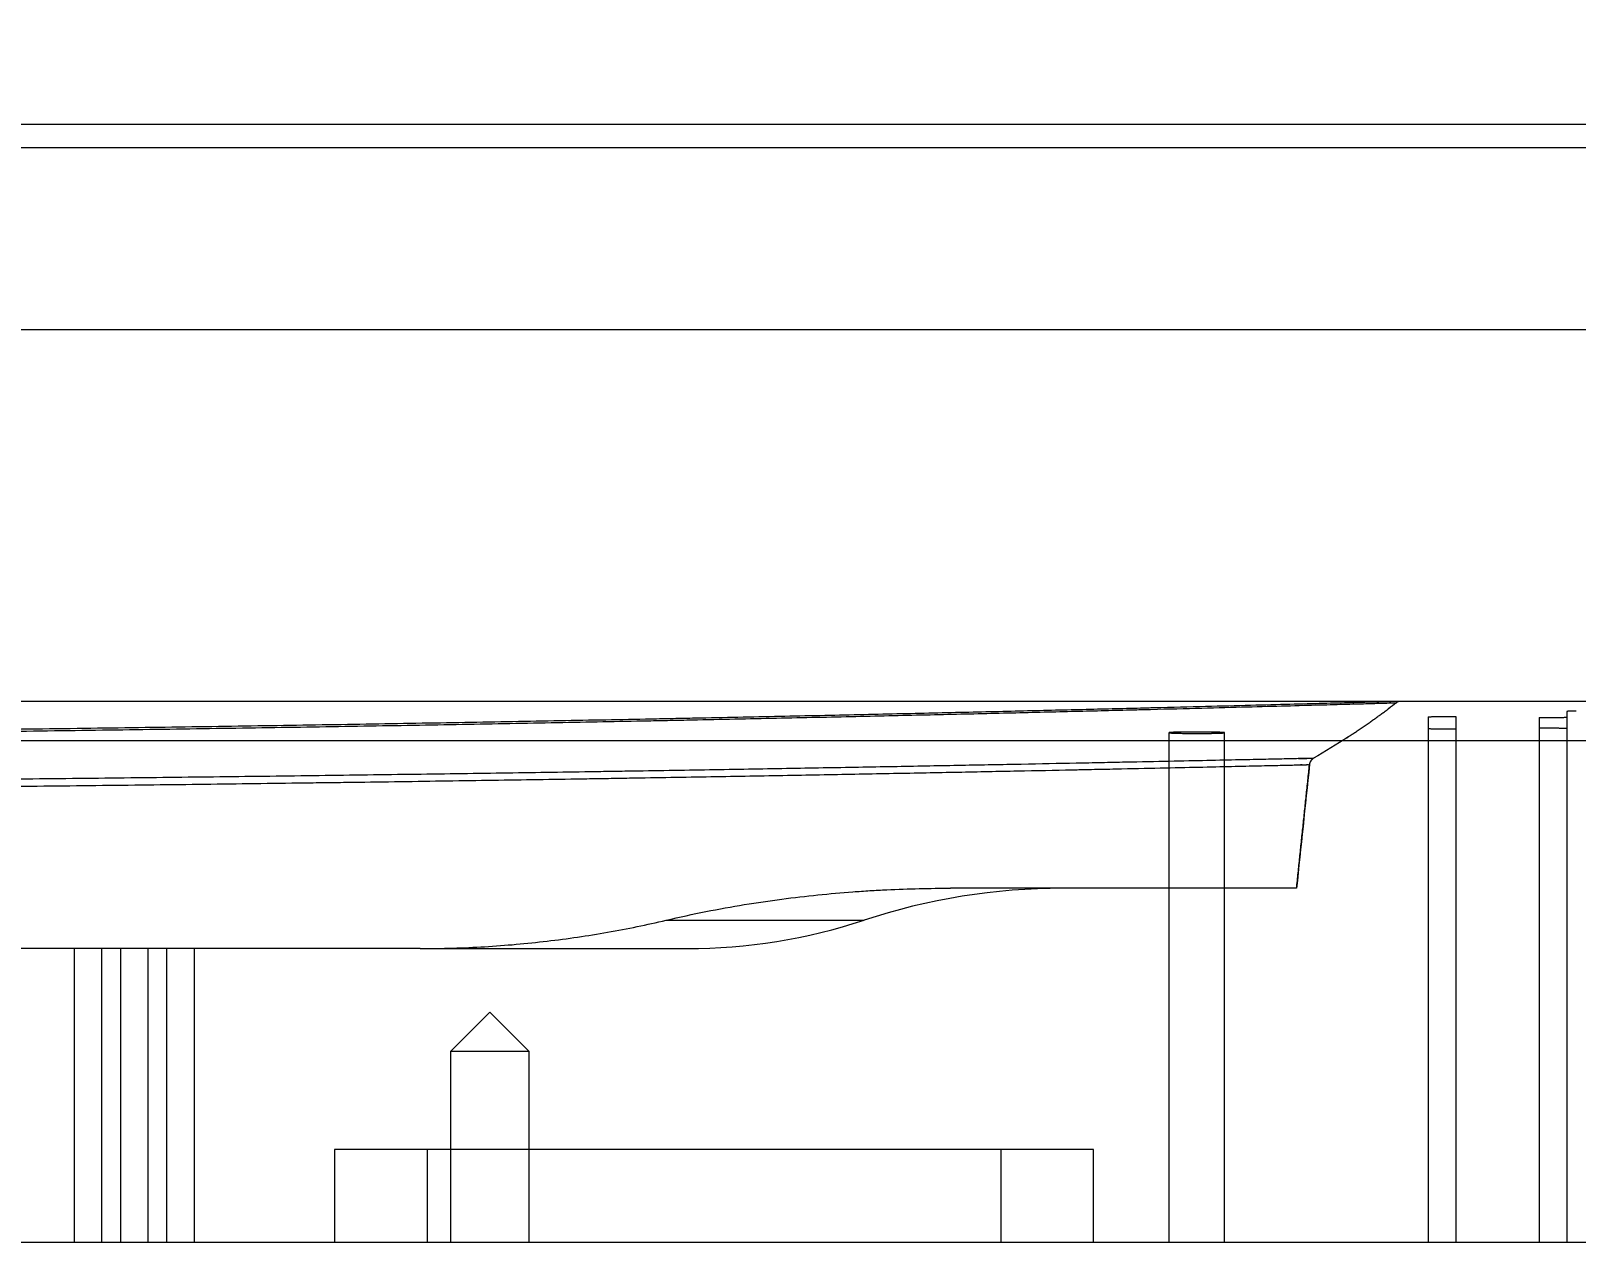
# Model space of a CAD drawing. Header units: millimetres. Extents: x 13888 to 15264, y 42912 to 43706.
# Drawn here: x 14409.8 to 14576.8, y 42927.1 to 43057.9 of the extents above; entities that cross this region are included whole.
import ezdxf

# ---------------------------------------------------------------- set-up
doc = ezdxf.new("R2010")
doc.units = ezdxf.units.MM
doc.linetypes.add('DASHED', pattern=[0])
for name, color, linetype in [('DIE', 7, 'Continuous'), ('DIE_W', 1, 'Continuous'), ('dim', 4, 'Continuous')]:
    doc.layers.add(name, color=color, linetype=linetype)
doc.styles.add('_PUG_ERP', font='txt')
doc.dimstyles.new('_PUG_ERP', dxfattribs={"dimtxt": 8, "dimasz": 1.5, "dimexe": 0.5, "dimexo": 0.5, "dimgap": 0.5, "dimtad": 1, "dimtxsty": '_PUG_ERP', "dimblk": 'CLOSEDBLANK', "dimcen": 0, "dimclrd": 4, "dimclre": 4, "dimclrt": 3, "dimazin": 3, "dimtfac": 1, "dimtmove": 0, "dimatfit": 3, "dimldrblk": 'CLOSEDBLANK', "dimlwd": 9, "dimlwe": 9})

# ---------------------------------------------------------------- blocks, each defined once
blk = doc.blocks.new('*D735')
at = {"layer": 'Defpoints', "color": 0}
for p in [(14710.35, 43630.4), (14725.35, 43630.4), (13998.15, 43045.3)]:
    blk.add_point(p, dxfattribs=at)
at = {"layer": 'dim', "color": 4, "lineweight": 9}
blk.add_line((14710.85, 43630.4), (14755.56, 43630.4), dxfattribs=at)
at = {"layer": 'dim', "color": 3, "lineweight": 13, "insert": (14740.71, 43635.67), "char_height": 8, "attachment_point": 5, "style": '_PUG_ERP'}
blk.add_mtext('585,1', dxfattribs=at)
blk = doc.blocks.new('_ClosedBlank')
blk = doc.blocks.new('*D738')
at = {"layer": 'Defpoints', "color": 0}
for p in [(14710.35, 43645.4), (14710.35, 43630.4), (13998.15, 43045.3)]:
    blk.add_point(p, dxfattribs=at)
at = {"layer": 'dim', "color": 4, "lineweight": 9}
blk.add_line((14710.35, 43630.9), (14710.35, 43677.9), dxfattribs=at)
at = {"layer": 'dim', "color": 3, "lineweight": 13, "insert": (14705.09, 43661.9), "char_height": 8, "attachment_point": 5, "rotation": 90, "style": '_PUG_ERP'}
blk.add_mtext('712,2', dxfattribs=at)
blk = doc.blocks.new('*D741')
at = {"layer": 'Defpoints', "color": 0}
for p in [(14000.65, 43054.55), (14707.85, 43047.8), (14707.85, 43025.65)]:
    blk.add_point(p, dxfattribs=at)
at = {"layer": 'dim', "color": 4, "lineweight": 9}
for p, q in [((14000.65, 43054.05), (14000.65, 43025.15)), ((14707.85, 43047.3), (14707.85, 43025.15)), ((14002.15, 43025.65), (14706.35, 43025.65))]:
    blk.add_line(p, q, dxfattribs=at)
at = {"layer": 'dim', "color": 3, "lineweight": 13, "insert": (14354.25, 43030.91), "char_height": 8, "attachment_point": 5, "style": '_PUG_ERP'}
blk.add_mtext('707,2', dxfattribs=at)

msp = doc.modelspace()

# ---------------------------------------------------------------- linework, layer by layer
at = {"layer": 'DIE', "color": 2, "linetype": 'Continuous', "lineweight": 13}
msp.add_line((14705.85, 42985.479), (14557.752, 42985.479), dxfattribs=at)
at = {"layer": 'DIE', "color": 155, "linetype": 'DASHED', "lineweight": 13, "ltscale": 0.909614}
for p, q in [((14563.75, 42983.843), (14563.75, 42927.075)), ((14572.75, 42983.748), (14572.75, 42927.075)), ((14547.938, 42978.65), (14547.938, 42978.65)), ((14452.576, 42937.075), (14452.576, 42927.075)), ((14514.576, 42937.075), (14514.576, 42927.075))]:
    msp.add_line(p, q, dxfattribs=at)
at = {"layer": 'DIE', "color": 223, "linetype": 'DASHED', "lineweight": 13, "ltscale": 0.909614}
for p, q in [((14532.749, 42982.098), (14532.749, 42927.075)), ((14538.749, 42927.075), (14538.749, 42982.098)), ((14414.421, 42958.779), (14414.421, 42927.075)), ((14417.421, 42927.075), (14417.421, 42958.779)), ((14419.421, 42958.779), (14419.421, 42927.075)), ((14422.421, 42927.075), (14422.421, 42958.779)), ((14424.421, 42958.779), (14424.421, 42927.075)), ((14427.421, 42927.075), (14427.421, 42958.779))]:
    msp.add_line(p, q, dxfattribs=at)
at = {"layer": 'DIE', "color": 2, "linetype": 'DASHED', "lineweight": 13, "ltscale": 0.909614}
for p, q in [((14478.401, 42961.847), (14499.796, 42961.847)), ((14451.821, 42958.779), (14480.676, 42958.779)), ((14442.576, 42937.075), (14442.576, 42927.075)), ((14452.576, 42937.075), (14442.576, 42937.075)), ((14514.576, 42937.075), (14452.576, 42937.075)), ((14524.576, 42937.075), (14514.576, 42937.075)), ((14524.576, 42927.075), (14524.576, 42937.075))]:
    msp.add_line(p, q, dxfattribs=at)
at = {"layer": 'DIE', "color": 5, "linetype": 'DASHED', "lineweight": 13, "ltscale": 0.909614}
for p, q in [((14459.365, 42951.912), (14455.112, 42947.659)), ((14463.618, 42947.659), (14459.365, 42951.912)), ((14455.112, 42947.659), (14455.112, 42927.079)), ((14463.618, 42947.659), (14455.112, 42947.659)), ((14463.618, 42927.079), (14463.618, 42947.659))]:
    msp.add_line(p, q, dxfattribs=at)
at = {"layer": 'DIE', "color": 223, "linetype": 'Continuous', "lineweight": 13}
msp.add_line((14000.65, 42927.075), (14707.85, 42927.075), dxfattribs=at)
at = {"layer": 'DIE', "color": 2, "linetype": 'DASHED', "lineweight": 13, "ltscale": 0.909614}
for centre, radius, start, end in [((14521.313, 42896.543), 68.758, 90.03712, 108.23625), ((14480.676, 43019.879), 61.1, 270, 288.23625)]:
    msp.add_arc(centre, radius, start, end, dxfattribs=at)
at = {"layer": 'DIE', "color": 2, "linetype": 'Continuous', "lineweight": 13}
for points in [[(14002.65, 43047.827), (14237.05, 43047.827), (14471.45, 43047.827), (14705.85, 43047.827)], [(14557.752, 42985.479), (14557.745, 42985.479), (14557.739, 42985.478), (14557.732, 42985.478)], [(14002.65, 42981.273), (14237.05, 42981.273), (14471.45, 42981.273), (14705.85, 42981.273)]]:
    msp.add_open_spline(points, degree=3, dxfattribs=at)
at = {"layer": 'DIE', "color": 155, "linetype": 'Continuous', "lineweight": 13}
msp.add_open_spline([(14557.752, 42985.479), (14557.752, 42985.479), (14557.639, 42985.475), (14557.189, 42985.463), (14556.851, 42985.454), (14556.344, 42985.44), (14556.286, 42985.438), (14556.197, 42985.436), (14556.166, 42985.435), (14556.105, 42985.433), (14555.949, 42985.429), (14555.782, 42985.424), (14555.361, 42985.413), (14555.053, 42985.404), (14554.048, 42985.377), (14553.27, 42985.356), (14551.501, 42985.308), (14550.51, 42985.281), (14548.317, 42985.222), (14547.114, 42985.19), (14544.498, 42985.121), (14543.085, 42985.084), (14540.046, 42985.004), (14538.42, 42984.962), (14534.953, 42984.874), (14533.111, 42984.827), (14531.038, 42984.775), (14530.916, 42984.772), (14530.67, 42984.766), (14530.301, 42984.757), (14529.431, 42984.735), (14527.661, 42984.692), (14526.092, 42984.653), (14522.884, 42984.575), (14520.654, 42984.521), (14516.013, 42984.411), (14513.603, 42984.355), (14508.602, 42984.24), (14506.012, 42984.181), (14500.652, 42984.062), (14497.883, 42984.001), (14492.163, 42983.879), (14489.213, 42983.817), (14484.65, 42983.724), (14483.106, 42983.692), (14480.755, 42983.645), (14479.571, 42983.622), (14478.374, 42983.598), (14477.573, 42983.582), (14477.171, 42983.574), (14473.544, 42983.503), (14470.254, 42983.441), (14463.543, 42983.316), (14460.123, 42983.254), (14453.154, 42983.132), (14449.605, 42983.071), (14442.38, 42982.952), (14438.704, 42982.894), (14431.224, 42982.779), (14427.42, 42982.722), (14419.684, 42982.612), (14415.752, 42982.558), (14409.755, 42982.48), (14407.74, 42982.454), (14404.692, 42982.416), (14403.672, 42982.404), (14402.136, 42982.385), (14401.622, 42982.379), (14400.595, 42982.366), (14400.081, 42982.36), (14395.449, 42982.305), (14391.3, 42982.259), (14382.94, 42982.17), (14378.729, 42982.128), (14370.244, 42982.049), (14365.971, 42982.012), (14357.364, 42981.943), (14353.03, 42981.911), (14344.3, 42981.852), (14339.904, 42981.825), (14331.051, 42981.777), (14326.594, 42981.756), (14319.86, 42981.728), (14317.607, 42981.72), (14314.782, 42981.71), (14314.216, 42981.708), (14313.084, 42981.704), (14312.517, 42981.703), (14310.817, 42981.697), (14309.683, 42981.694), (14304.012, 42981.679), (14299.469, 42981.669), (14290.369, 42981.657), (14285.813, 42981.654), (14281.25, 42981.654)], degree=3, knots=[0, 0, 0, 0, 0.0312796, 0.0312796, 0.0625286, 0.0625286, 0.0664347, 0.0664347, 0.0683878, 0.0683878, 0.0703409, 0.0781531, 0.0781531, 0.0937777, 0.0937777, 0.1250267, 0.1250267, 0.1562757, 0.1562757, 0.1875248, 0.1875248, 0.2187738, 0.2187738, 0.2500229, 0.2500229, 0.2812719, 0.2812719, 0.283225, 0.283225, 0.2851781, 0.2890842, 0.2968965, 0.312521, 0.312521, 0.34377, 0.34377, 0.3750191, 0.3750191, 0.4062681, 0.4062681, 0.4375172, 0.4375172, 0.4687662, 0.4687662, 0.4843907, 0.4843907, 0.492203, 0.4961091, 0.4961091, 0.5000153, 0.5000153, 0.5312643, 0.5312643, 0.5625134, 0.5625134, 0.5937624, 0.5937624, 0.6250114, 0.6250114, 0.6562605, 0.6562605, 0.6875095, 0.6875095, 0.7031341, 0.7031341, 0.7109463, 0.7109463, 0.7148525, 0.7148525, 0.7187586, 0.7187586, 0.7500076, 0.7500076, 0.7812567, 0.7812567, 0.8125057, 0.8125057, 0.8437548, 0.8437548, 0.8750038, 0.8750038, 0.9062529, 0.9062529, 0.9218774, 0.9218774, 0.9257835, 0.9257835, 0.9296896, 0.9296896, 0.9375019, 0.9375019, 0.968751, 0.968751, 1, 1, 1, 1], dxfattribs=at)
at = {"layer": 'DIE', "color": 155, "linetype": 'DASHED', "lineweight": 13, "ltscale": 0.909614}
for points, knots in [([(14281.25, 42981.447), (14285.805, 42981.447), (14290.354, 42981.45), (14299.438, 42981.462), (14303.973, 42981.472), (14309.635, 42981.487), (14310.767, 42981.491), (14312.464, 42981.496), (14313.03, 42981.498), (14314.16, 42981.501), (14316.983, 42981.511), (14319.794, 42981.522), (14326.516, 42981.549), (14330.966, 42981.571), (14339.805, 42981.62), (14344.193, 42981.647), (14352.908, 42981.707), (14357.235, 42981.739), (14365.828, 42981.81), (14370.094, 42981.848), (14378.564, 42981.928), (14382.769, 42981.971), (14391.116, 42982.061), (14395.258, 42982.109), (14399.882, 42982.164), (14400.395, 42982.171), (14401.421, 42982.183), (14401.934, 42982.19), (14403.467, 42982.209), (14406.522, 42982.247), (14409.54, 42982.286), (14415.528, 42982.366), (14419.454, 42982.421), (14427.178, 42982.533), (14430.976, 42982.59), (14438.444, 42982.707), (14442.115, 42982.767), (14449.328, 42982.888), (14452.872, 42982.95), (14459.83, 42983.074), (14463.245, 42983.137), (14469.946, 42983.264), (14473.232, 42983.328), (14476.853, 42983.4), (14477.255, 42983.408), (14478.055, 42983.424), (14479.25, 42983.448), (14482.009, 42983.504), (14484.321, 42983.552), (14488.877, 42983.647), (14491.823, 42983.71), (14497.535, 42983.834), (14500.301, 42983.896), (14505.653, 42984.017), (14508.24, 42984.076), (14513.234, 42984.193), (14515.641, 42984.251), (14520.276, 42984.362), (14522.503, 42984.417), (14525.706, 42984.496), (14526.751, 42984.523), (14528.284, 42984.561), (14529.041, 42984.58), (14529.786, 42984.599), (14530.279, 42984.612), (14530.525, 42984.618), (14532.717, 42984.673), (14534.556, 42984.721), (14538.018, 42984.811), (14539.642, 42984.853), (14542.678, 42984.934), (14544.09, 42984.971), (14546.702, 42985.042), (14547.903, 42985.074), (14550.094, 42985.134), (14551.083, 42985.161), (14552.85, 42985.21), (14553.627, 42985.231), (14554.631, 42985.259), (14554.939, 42985.268), (14555.359, 42985.28), (14555.526, 42985.284), (14555.682, 42985.289), (14555.743, 42985.29), (14555.773, 42985.291), (14555.863, 42985.294), (14555.921, 42985.295), (14556.427, 42985.31), (14556.764, 42985.319), (14557.214, 42985.332), (14557.327, 42985.335), (14557.327, 42985.335)], [0, 0, 0, 0, 0.03125, 0.03125, 0.0625, 0.0625, 0.0703125, 0.0703125, 0.0742188, 0.0742188, 0.078125, 0.09375, 0.09375, 0.125, 0.125, 0.15625, 0.15625, 0.1875, 0.1875, 0.21875, 0.21875, 0.25, 0.25, 0.28125, 0.28125, 0.2851563, 0.2851563, 0.2890625, 0.2890625, 0.296875, 0.3125, 0.3125, 0.34375, 0.34375, 0.375, 0.375, 0.40625, 0.40625, 0.4375, 0.4375, 0.46875, 0.46875, 0.5, 0.5, 0.5039063, 0.5039063, 0.5078125, 0.515625, 0.53125, 0.53125, 0.5625, 0.5625, 0.59375, 0.59375, 0.625, 0.625, 0.65625, 0.65625, 0.6875, 0.6875, 0.703125, 0.703125, 0.7109375, 0.7148438, 0.7148438, 0.71875, 0.71875, 0.75, 0.75, 0.78125, 0.78125, 0.8125, 0.8125, 0.84375, 0.84375, 0.875, 0.875, 0.90625, 0.90625, 0.921875, 0.921875, 0.9296875, 0.9316406, 0.9316406, 0.9335938, 0.9335938, 0.9375, 0.9375, 0.96875, 0.96875, 1, 1, 1, 1]), ([(14548.378, 42979.333), (14548.378, 42979.333), (14548.269, 42979.33), (14547.834, 42979.321), (14547.509, 42979.314), (14547.019, 42979.303), (14546.963, 42979.302), (14546.848, 42979.3), (14546.67, 42979.296), (14546.477, 42979.291), (14546.071, 42979.283), (14545.774, 42979.276), (14544.805, 42979.255), (14544.055, 42979.239), (14542.349, 42979.203), (14541.393, 42979.183), (14539.277, 42979.138), (14538.117, 42979.113), (14535.592, 42979.061), (14534.227, 42979.032), (14531.293, 42978.972), (14529.723, 42978.94), (14527.211, 42978.889), (14526.348, 42978.872), (14525.013, 42978.845), (14524.336, 42978.831), (14523.644, 42978.818), (14523.295, 42978.811), (14523.179, 42978.808), (14522.945, 42978.804), (14522.827, 42978.801), (14520.826, 42978.762), (14518.853, 42978.723), (14514.727, 42978.643), (14512.576, 42978.602), (14508.098, 42978.518), (14505.772, 42978.475), (14500.945, 42978.387), (14498.444, 42978.342), (14493.269, 42978.251), (14487.92, 42978.158), (14482.219, 42978.064), (14477.809, 42977.992), (14476.317, 42977.968), (14474.045, 42977.932), (14473.282, 42977.92), (14472.129, 42977.902), (14471.743, 42977.896), (14470.969, 42977.884), (14470.581, 42977.878), (14467.079, 42977.824), (14463.893, 42977.775), (14457.377, 42977.68), (14454.047, 42977.632), (14448.942, 42977.562), (14447.223, 42977.538), (14443.747, 42977.492), (14441.996, 42977.469), (14436.705, 42977.4), (14433.125, 42977.355), (14425.864, 42977.268), (14422.183, 42977.226), (14414.72, 42977.143), (14410.937, 42977.103), (14403.273, 42977.026), (14399.39, 42976.989), (14391.524, 42976.918), (14387.541, 42976.883), (14379.471, 42976.819), (14375.386, 42976.788), (14370.214, 42976.752), (14368.658, 42976.742), (14367.094, 42976.731), (14366.311, 42976.726), (14366.049, 42976.725), (14365.527, 42976.721), (14365.266, 42976.72), (14362.913, 42976.705), (14360.818, 42976.692), (14354.519, 42976.655), (14350.301, 42976.633), (14341.832, 42976.593), (14337.58, 42976.575), (14329.042, 42976.545), (14324.755, 42976.532), (14316.148, 42976.511), (14311.827, 42976.503), (14303.151, 42976.491), (14298.796, 42976.488), (14290.05, 42976.487), (14285.659, 42976.489), (14281.251, 42976.494)], [0, 0, 0, 0, 0.03125, 0.03125, 0.0625, 0.0625, 0.0664062, 0.0664062, 0.0703125, 0.078125, 0.078125, 0.09375, 0.09375, 0.125, 0.125, 0.15625, 0.15625, 0.1875, 0.1875, 0.21875, 0.21875, 0.25, 0.25, 0.265625, 0.265625, 0.2734375, 0.2773437, 0.2773437, 0.2792969, 0.2792969, 0.28125, 0.28125, 0.3125, 0.3125, 0.34375, 0.34375, 0.375, 0.375, 0.40625, 0.40625, 0.4375, 0.46875, 0.46875, 0.484375, 0.484375, 0.4921875, 0.4921875, 0.4960937, 0.4960937, 0.5, 0.5, 0.53125, 0.53125, 0.5625, 0.5625, 0.578125, 0.578125, 0.59375, 0.59375, 0.625, 0.625, 0.65625, 0.65625, 0.6875, 0.6875, 0.71875, 0.71875, 0.75, 0.75, 0.78125, 0.78125, 0.7890625, 0.7929688, 0.7929688, 0.7949219, 0.7949219, 0.796875, 0.796875, 0.8125, 0.8125, 0.84375, 0.84375, 0.875, 0.875, 0.90625, 0.90625, 0.9375, 0.9375, 0.96875, 0.96875, 1, 1, 1, 1]), ([(14546.751, 42979.297), (14546.87, 42979.3), (14546.982, 42979.302), (14547.304, 42979.309), (14547.494, 42979.314), (14547.656, 42979.317)], [0, 0, 0, 0, 0.3278035, 0.3278035, 1, 1, 1, 1]), ([(14281.25, 42975.715), (14285.649, 42975.71), (14290.03, 42975.708), (14298.758, 42975.71), (14303.105, 42975.713), (14311.763, 42975.725), (14316.076, 42975.733), (14324.665, 42975.755), (14328.943, 42975.768), (14337.465, 42975.8), (14341.708, 42975.818), (14350.161, 42975.859), (14354.37, 42975.882), (14360.657, 42975.919), (14363.01, 42975.934), (14365.357, 42975.95), (14365.878, 42975.953), (14366.139, 42975.955), (14366.921, 42975.96), (14368.481, 42975.971), (14370.035, 42975.982), (14375.197, 42976.018), (14379.274, 42976.05), (14387.328, 42976.116), (14391.304, 42976.151), (14399.156, 42976.224), (14403.032, 42976.262), (14410.683, 42976.342), (14418.234, 42976.424), (14425.584, 42976.511), (14432.833, 42976.601), (14436.407, 42976.647), (14440.81, 42976.706), (14441.687, 42976.718), (14443.435, 42976.741), (14444.306, 42976.753), (14446.908, 42976.789), (14448.625, 42976.813), (14453.722, 42976.886), (14457.047, 42976.935), (14463.553, 42977.034), (14466.734, 42977.084), (14470.232, 42977.14), (14470.619, 42977.146), (14471.392, 42977.158), (14471.777, 42977.164), (14472.928, 42977.183), (14473.69, 42977.196), (14475.959, 42977.233), (14477.449, 42977.258), (14481.852, 42977.332), (14484.699, 42977.381), (14490.217, 42977.478), (14492.888, 42977.526), (14498.057, 42977.62), (14500.554, 42977.667), (14505.376, 42977.758), (14507.699, 42977.803), (14512.172, 42977.89), (14514.321, 42977.933), (14518.441, 42978.015), (14520.536, 42978.058), (14522.529, 42978.099), (14522.763, 42978.104), (14522.88, 42978.106), (14523.228, 42978.114), (14523.919, 42978.128), (14524.596, 42978.142), (14525.929, 42978.17), (14526.791, 42978.188), (14529.3, 42978.241), (14530.869, 42978.274), (14533.8, 42978.337), (14535.163, 42978.366), (14537.686, 42978.421), (14538.844, 42978.447), (14540.959, 42978.493), (14541.914, 42978.515), (14543.618, 42978.553), (14544.368, 42978.569), (14545.336, 42978.591), (14545.632, 42978.598), (14546.038, 42978.607), (14546.231, 42978.611), (14546.409, 42978.615), (14546.524, 42978.618), (14546.58, 42978.619), (14547.069, 42978.63), (14547.394, 42978.638), (14547.829, 42978.648), (14547.938, 42978.65), (14547.938, 42978.65)], [0, 0, 0, 0, 0.03125, 0.03125, 0.0625, 0.0625, 0.09375, 0.09375, 0.125, 0.125, 0.15625, 0.15625, 0.1875, 0.1875, 0.203125, 0.2050781, 0.2050781, 0.2070313, 0.2070313, 0.2109375, 0.21875, 0.21875, 0.25, 0.25, 0.28125, 0.28125, 0.3125, 0.3125, 0.34375, 0.375, 0.375, 0.40625, 0.40625, 0.4140625, 0.4140625, 0.421875, 0.421875, 0.4375, 0.4375, 0.46875, 0.46875, 0.5, 0.5, 0.5039063, 0.5039063, 0.5078125, 0.5078125, 0.515625, 0.515625, 0.53125, 0.53125, 0.5625, 0.5625, 0.59375, 0.59375, 0.625, 0.625, 0.65625, 0.65625, 0.6875, 0.6875, 0.71875, 0.7207031, 0.7207031, 0.7226563, 0.7226563, 0.7265625, 0.734375, 0.734375, 0.75, 0.75, 0.78125, 0.78125, 0.8125, 0.8125, 0.84375, 0.84375, 0.875, 0.875, 0.90625, 0.90625, 0.921875, 0.921875, 0.9296875, 0.9335938, 0.9335938, 0.9375, 0.9375, 0.96875, 0.96875, 1, 1, 1, 1])]:
    msp.add_open_spline(points, degree=3, knots=knots, dxfattribs=at)
at = {"layer": 'DIE', "color": 2, "linetype": 'DASHED', "lineweight": 13, "ltscale": 0.909614}
for points, knots in [([(14551.872, 42981.488), (14551.877, 42981.491), (14551.945, 42981.535), (14552.076, 42981.621), (14552.264, 42981.744), (14552.451, 42981.867), (14552.636, 42981.99), (14552.82, 42982.112), (14553.003, 42982.235), (14553.198, 42982.367), (14553.404, 42982.506), (14553.622, 42982.654), (14553.839, 42982.803), (14554.055, 42982.953), (14554.271, 42983.103), (14554.476, 42983.247), (14554.67, 42983.383), (14554.854, 42983.513), (14555.037, 42983.644), (14555.22, 42983.775), (14555.402, 42983.905), (14555.582, 42984.036), (14555.76, 42984.166), (14555.939, 42984.296), (14556.128, 42984.435), (14556.328, 42984.583), (14556.51, 42984.718), (14556.622, 42984.802), (14556.663, 42984.833)], [0, 0, 0, 0, 0.0032034, 0.0416953, 0.0801871, 0.118679, 0.1564835, 0.194288, 0.2320925, 0.269897, 0.3149024, 0.3599078, 0.4049132, 0.4499186, 0.494924, 0.5399294, 0.5784214, 0.6169133, 0.6554052, 0.6938972, 0.7323892, 0.7701938, 0.8079984, 0.845803, 0.8836076, 0.9286131, 0.9736186, 1, 1, 1, 1]), ([(14557.732, 42985.478), (14557.663, 42985.476), (14557.594, 42985.464), (14557.455, 42985.417), (14557.387, 42985.381), (14557.327, 42985.335)], [0, 0, 0, 0, 0.4778404, 0.4778404, 1, 1, 1, 1]), ([(14535.749, 42982.019), (14535.65, 42982.019), (14535.551, 42982.019), (14535.357, 42982.02), (14535.163, 42982.021), (14534.973, 42982.022), (14534.855, 42982.023), (14534.832, 42982.023), (14534.785, 42982.023), (14534.761, 42982.024), (14534.691, 42982.024), (14534.645, 42982.025), (14534.509, 42982.026), (14534.332, 42982.028), (14534.165, 42982.031), (14534.042, 42982.033), (14533.982, 42982.034), (14533.923, 42982.035), (14533.884, 42982.036), (14533.865, 42982.037), (14533.769, 42982.039), (14533.624, 42982.042), (14533.427, 42982.048), (14533.31, 42982.052), (14533.241, 42982.055), (14533.228, 42982.055), (14533.201, 42982.056), (14533.188, 42982.057), (14533.15, 42982.059), (14533.126, 42982.06), (14533.057, 42982.063), (14532.973, 42982.068), (14532.907, 42982.073), (14532.864, 42982.076), (14532.851, 42982.077), (14532.827, 42982.08), (14532.816, 42982.081), (14532.787, 42982.085), (14532.759, 42982.09), (14532.744, 42982.098), (14532.754, 42982.103), (14532.766, 42982.106), (14532.768, 42982.107), (14532.774, 42982.108), (14532.784, 42982.11), (14532.797, 42982.112), (14532.826, 42982.115), (14532.873, 42982.12), (14532.939, 42982.125), (14532.995, 42982.129), (14533.015, 42982.13), (14533.047, 42982.132), (14533.058, 42982.132), (14533.08, 42982.133), (14533.137, 42982.136), (14533.25, 42982.141), (14533.424, 42982.147), (14533.556, 42982.151), (14533.644, 42982.153), (14533.662, 42982.154), (14533.697, 42982.154), (14533.751, 42982.156), (14533.807, 42982.157), (14533.921, 42982.159), (14534.078, 42982.162), (14534.246, 42982.165), (14534.376, 42982.167), (14534.42, 42982.167), (14534.509, 42982.168), (14534.555, 42982.169), (14534.691, 42982.17), (14534.875, 42982.172), (14535.065, 42982.173), (14535.209, 42982.174), (14535.282, 42982.174), (14535.355, 42982.175), (14535.404, 42982.175), (14535.429, 42982.175), (14535.552, 42982.175), (14535.65, 42982.175), (14535.846, 42982.175), (14536.041, 42982.175), (14536.235, 42982.174), (14536.356, 42982.174), (14536.38, 42982.174), (14536.428, 42982.173), (14536.452, 42982.173), (14536.524, 42982.173), (14536.572, 42982.172), (14536.713, 42982.171), (14536.897, 42982.17), (14537.074, 42982.167), (14537.204, 42982.166), (14537.268, 42982.165), (14537.331, 42982.164), (14537.373, 42982.163), (14537.394, 42982.163), (14537.497, 42982.161), (14537.654, 42982.158), (14537.872, 42982.153), (14538.004, 42982.149), (14538.098, 42982.146), (14538.128, 42982.145), (14538.187, 42982.143), (14538.215, 42982.142), (14538.297, 42982.139), (14538.398, 42982.134), (14538.482, 42982.13), (14538.538, 42982.126), (14538.556, 42982.125), (14538.581, 42982.123), (14538.589, 42982.123), (14538.605, 42982.122), (14538.642, 42982.119), (14538.696, 42982.113), (14538.739, 42982.105), (14538.749, 42982.1), (14538.749, 42982.097), (14538.749, 42982.096), (14538.747, 42982.095), (14538.745, 42982.093), (14538.739, 42982.091), (14538.725, 42982.088), (14538.697, 42982.083), (14538.649, 42982.078), (14538.607, 42982.074), (14538.591, 42982.073), (14538.566, 42982.071), (14538.558, 42982.07), (14538.54, 42982.069), (14538.494, 42982.066), (14538.4, 42982.061), (14538.3, 42982.056), (14538.191, 42982.052), (14538.133, 42982.05), (14538.007, 42982.046), (14537.875, 42982.042), (14537.658, 42982.037), (14537.501, 42982.034), (14537.399, 42982.032), (14537.378, 42982.032), (14537.336, 42982.031), (14537.315, 42982.031), (14537.252, 42982.03), (14537.209, 42982.029), (14537.079, 42982.027), (14536.902, 42982.025), (14536.718, 42982.023), (14536.577, 42982.022), (14536.506, 42982.022), (14536.434, 42982.021), (14536.386, 42982.021), (14536.362, 42982.021), (14536.24, 42982.02), (14536.045, 42982.019), (14535.848, 42982.019), (14535.749, 42982.019)], [0, 0, 0, 0, 0.015625, 0.015625, 0.03125, 0.046875, 0.046875, 0.0507813, 0.0507813, 0.0546875, 0.0546875, 0.0625, 0.0625, 0.078125, 0.09375, 0.09375, 0.1015625, 0.1054687, 0.1054687, 0.109375, 0.109375, 0.125, 0.140625, 0.15625, 0.15625, 0.1601562, 0.1601562, 0.1640625, 0.1640625, 0.171875, 0.171875, 0.1875, 0.203125, 0.203125, 0.2109375, 0.2109375, 0.21875, 0.21875, 0.234375, 0.25, 0.265625, 0.265625, 0.2695312, 0.2695312, 0.2734375, 0.28125, 0.28125, 0.296875, 0.3125, 0.3125, 0.3203125, 0.3203125, 0.3242188, 0.3242188, 0.328125, 0.34375, 0.359375, 0.375, 0.375, 0.3789063, 0.3789063, 0.3828125, 0.390625, 0.390625, 0.40625, 0.421875, 0.421875, 0.4296875, 0.4296875, 0.4375, 0.4375, 0.453125, 0.46875, 0.46875, 0.4765625, 0.4804687, 0.4804687, 0.484375, 0.484375, 0.5, 0.5, 0.515625, 0.53125, 0.53125, 0.5351563, 0.5351563, 0.5390625, 0.5390625, 0.546875, 0.546875, 0.5625, 0.578125, 0.578125, 0.5859375, 0.5898438, 0.5898438, 0.59375, 0.59375, 0.609375, 0.625, 0.640625, 0.640625, 0.6484375, 0.6484375, 0.65625, 0.65625, 0.671875, 0.6875, 0.6875, 0.6953125, 0.6953125, 0.6992188, 0.6992188, 0.703125, 0.71875, 0.734375, 0.75, 0.75, 0.7539063, 0.7539063, 0.7578125, 0.765625, 0.765625, 0.78125, 0.796875, 0.796875, 0.8046875, 0.8046875, 0.8085938, 0.8085938, 0.8125, 0.828125, 0.84375, 0.84375, 0.859375, 0.859375, 0.875, 0.890625, 0.90625, 0.90625, 0.9101562, 0.9101562, 0.9140625, 0.9140625, 0.921875, 0.921875, 0.9375, 0.953125, 0.953125, 0.9609375, 0.9648437, 0.9648437, 0.96875, 0.96875, 0.984375, 1, 1, 1, 1]), ([(14548.378, 42979.333), (14548.318, 42979.297), (14548.261, 42979.255), (14548.16, 42979.158), (14548.115, 42979.103), (14548.038, 42978.985), (14548.007, 42978.921), (14547.961, 42978.789), (14547.945, 42978.72), (14547.938, 42978.65)], [0, 0, 0, 0, 0.25, 0.25, 0.5, 0.5, 0.75, 0.75, 1, 1, 1, 1]), ([(14478.401, 42961.847), (14479.852, 42962.189), (14481.282, 42962.497), (14484.1, 42963.055), (14485.487, 42963.304), (14488.221, 42963.752), (14489.567, 42963.949), (14492.216, 42964.298), (14493.52, 42964.449), (14496.086, 42964.711), (14497.347, 42964.821), (14499.208, 42964.959), (14499.823, 42965), (14500.737, 42965.056), (14501.041, 42965.073), (14501.645, 42965.106), (14501.946, 42965.122), (14503.443, 42965.194), (14504.617, 42965.235), (14506.918, 42965.288), (14508.045, 42965.301), (14509.149, 42965.301)], [0, 0, 0, 0, 0.125, 0.125, 0.25, 0.25, 0.375, 0.375, 0.5, 0.5, 0.625, 0.625, 0.6875, 0.6875, 0.71875, 0.71875, 0.75, 0.75, 0.875, 0.875, 1, 1, 1, 1]), ([(14546.535, 42965.301), (14546.534, 42965.301), (14546.484, 42965.301), (14546.283, 42965.301), (14546.132, 42965.301), (14545.531, 42965.301), (14544.931, 42965.301), (14544.03, 42965.301), (14543.927, 42965.301), (14543.714, 42965.301), (14543.386, 42965.301), (14543.031, 42965.301), (14542.283, 42965.301), (14541.737, 42965.301), (14540.549, 42965.301), (14539.907, 42965.301), (14538.528, 42965.301), (14537.792, 42965.301), (14535.44, 42965.301), (14533.683, 42965.301), (14530.764, 42965.301), (14529.743, 42965.301), (14527.607, 42965.301), (14526.491, 42965.301), (14524.745, 42965.301), (14524.151, 42965.301), (14523.241, 42965.301), (14522.935, 42965.301), (14522.471, 42965.301), (14522.316, 42965.301), (14522.004, 42965.301), (14520.592, 42965.301), (14519.125, 42965.301), (14516.427, 42965.301), (14515.034, 42965.301), (14512.158, 42965.301), (14510.676, 42965.301), (14509.149, 42965.301)], [0, 0, 0, 0, 0.0625, 0.0625, 0.125, 0.125, 0.25, 0.25, 0.265625, 0.265625, 0.28125, 0.3125, 0.3125, 0.375, 0.375, 0.4375, 0.4375, 0.5, 0.5, 0.625, 0.625, 0.6875, 0.6875, 0.75, 0.75, 0.78125, 0.78125, 0.796875, 0.796875, 0.8046875, 0.8046875, 0.8125, 0.875, 0.875, 0.9375, 0.9375, 1, 1, 1, 1]), ([(14512.281, 42965.301), (14512.248, 42965.301), (14512.181, 42965.301), (14512.08, 42965.301), (14511.979, 42965.301), (14511.878, 42965.301), (14511.776, 42965.301), (14511.674, 42965.301), (14511.572, 42965.301), (14511.47, 42965.301), (14511.367, 42965.301), (14511.264, 42965.301), (14511.161, 42965.301), (14511.057, 42965.301), (14510.954, 42965.301), (14510.85, 42965.301), (14510.715, 42965.301), (14510.549, 42965.301), (14510.351, 42965.301), (14510.153, 42965.301), (14509.954, 42965.301), (14509.754, 42965.301), (14509.553, 42965.301), (14509.352, 42965.301), (14509.217, 42965.301), (14509.149, 42965.301)], [0, 0, 0, 0, 0.0333234, 0.0666481, 0.0999741, 0.1333013, 0.1666299, 0.1999599, 0.2332912, 0.2666239, 0.2999579, 0.3332934, 0.3666304, 0.3999687, 0.4333086, 0.4666499, 0.4999927, 0.5626072, 0.625189, 0.6877383, 0.7502551, 0.8127395, 0.8751918, 0.9376119, 1, 1, 1, 1]), ([(14451.821, 42958.779), (14453, 42958.779), (14454.171, 42958.796), (14456.494, 42958.866), (14457.646, 42958.918), (14461.077, 42959.123), (14463.327, 42959.325), (14467.756, 42959.848), (14469.935, 42960.17), (14474.221, 42960.925), (14476.329, 42961.359), (14478.401, 42961.847)], [0, 0, 0, 0, 0.125, 0.125, 0.25, 0.25, 0.5, 0.5, 0.75, 0.75, 1, 1, 1, 1]), ([(14451.821, 42958.779), (14448.853, 42958.779), (14445.838, 42958.779), (14439.719, 42958.779), (14436.613, 42958.779), (14430.312, 42958.779), (14427.116, 42958.779), (14420.634, 42958.779), (14417.348, 42958.779), (14410.685, 42958.779), (14407.308, 42958.779), (14400.464, 42958.779), (14396.996, 42958.779), (14393.042, 42958.779), (14392.602, 42958.779), (14391.721, 42958.779), (14390.398, 42958.779), (14389.071, 42958.779), (14386.413, 42958.779), (14384.635, 42958.779), (14379.283, 42958.779), (14375.691, 42958.779), (14368.458, 42958.779), (14364.818, 42958.779), (14357.49, 42958.779), (14353.802, 42958.779), (14346.378, 42958.779), (14342.643, 42958.779), (14335.124, 42958.779), (14331.34, 42958.779), (14325.628, 42958.779), (14323.241, 42958.779), (14320.844, 42958.779), (14319.884, 42958.779), (14319.404, 42958.779), (14317.963, 42958.779), (14317.001, 42958.779), (14312.192, 42958.779), (14308.339, 42958.779), (14300.62, 42958.779), (14296.755, 42958.779), (14289.011, 42958.779), (14285.134, 42958.779), (14281.25, 42958.779)], [0, 0, 0, 0, 0.0625, 0.0625, 0.125, 0.125, 0.1875, 0.1875, 0.25, 0.25, 0.3125, 0.3125, 0.375, 0.375, 0.3828125, 0.3828125, 0.390625, 0.40625, 0.40625, 0.4375, 0.4375, 0.5, 0.5, 0.5625, 0.5625, 0.625, 0.625, 0.6875, 0.6875, 0.75, 0.75, 0.78125, 0.7890625, 0.7890625, 0.796875, 0.796875, 0.8125, 0.8125, 0.875, 0.875, 0.9375, 0.9375, 1, 1, 1, 1])]:
    msp.add_open_spline(points, degree=3, knots=knots, dxfattribs=at)
for points, degree in [([(14557.327, 42985.335), (14557.045, 42985.12), (14556.762, 42984.906), (14556.478, 42984.694)], 3), ([(14552.098, 42981.635), (14550.878, 42980.837), (14549.637, 42980.069), (14548.378, 42979.333)], 3), ([(14548.378, 42979.333), (14548.364, 42979.325), (14548.351, 42979.316), (14548.337, 42979.307)], 3), ([(14546.535, 42965.301), (14547.236, 42971.975), (14547.938, 42978.65)], 2), ([(14547.944, 42978.698), (14547.941, 42978.682), (14547.939, 42978.666), (14547.938, 42978.65)], 3)]:
    msp.add_open_spline(points, degree=degree, dxfattribs=at)
at = {"layer": 'DIE', "color": 155, "linetype": 'DASHED', "lineweight": 13, "ltscale": 0.909614}
for points in [[(14557.295, 42985.466), (14557.236, 42985.464), (14557.17, 42985.462), (14557.099, 42985.461)], [(14557.752, 42985.479), (14557.752, 42985.479), (14557.742, 42985.478), (14557.721, 42985.478)], [(14548.091, 42979.327), (14548.148, 42979.328), (14548.197, 42979.329), (14548.238, 42979.33)], [(14548.347, 42979.332), (14548.368, 42979.333), (14548.378, 42979.333), (14548.378, 42979.333)], [(14547.938, 42978.65), (14547.47, 42974.2), (14547.002, 42969.75), (14546.535, 42965.301)], [(14547.131, 42978.632), (14547.079, 42978.631), (14547.024, 42978.629), (14546.967, 42978.628)], [(14547.79, 42978.647), (14547.743, 42978.646), (14547.686, 42978.644), (14547.617, 42978.643)]]:
    msp.add_open_spline(points, degree=3, dxfattribs=at)
at = {"layer": 'DIE_W', "color": 1, "linetype": 'DASHED', "lineweight": 13, "ltscale": 0.909614}
for p, q in [((14575.75, 42984.402), (14575.75, 42927.075)), ((14560.75, 42983.812), (14560.75, 42927.075))]:
    msp.add_line(p, q, dxfattribs=at)
for points, knots in [([(14576.75, 42984.416), (14576.684, 42984.416), (14576.619, 42984.416), (14576.538, 42984.416), (14576.522, 42984.416), (14576.49, 42984.416), (14576.474, 42984.416), (14576.427, 42984.415), (14576.366, 42984.415), (14576.293, 42984.415), (14576.25, 42984.414), (14576.221, 42984.414), (14576.208, 42984.414), (14576.139, 42984.413), (14576.089, 42984.413), (14576.02, 42984.412), (14575.998, 42984.411), (14575.967, 42984.411), (14575.956, 42984.41), (14575.937, 42984.41), (14575.927, 42984.41), (14575.882, 42984.409), (14575.851, 42984.408), (14575.814, 42984.407), (14575.803, 42984.406), (14575.784, 42984.405), (14575.776, 42984.405), (14575.757, 42984.403), (14575.75, 42984.402), (14575.75, 42984.402)], [0, 0, 0, 0, 0.125, 0.125, 0.15625, 0.15625, 0.1875, 0.1875, 0.25, 0.3125, 0.34375, 0.34375, 0.375, 0.375, 0.5, 0.5, 0.5625, 0.5625, 0.59375, 0.59375, 0.625, 0.625, 0.75, 0.75, 0.8125, 0.8125, 0.875, 0.875, 1, 1, 1, 1]), ([(14560.75, 42983.812), (14560.75, 42983.813), (14560.756, 42983.815), (14560.779, 42983.818), (14560.796, 42983.82), (14560.829, 42983.822), (14560.842, 42983.823), (14560.863, 42983.824), (14560.871, 42983.824), (14560.886, 42983.825), (14560.894, 42983.825), (14560.936, 42983.827), (14561.013, 42983.83), (14561.11, 42983.833), (14561.176, 42983.834), (14561.19, 42983.835), (14561.218, 42983.835), (14561.261, 42983.836), (14561.305, 42983.837), (14561.397, 42983.839), (14561.463, 42983.84), (14561.566, 42983.841), (14561.602, 42983.842), (14561.675, 42983.842), (14561.712, 42983.843), (14561.826, 42983.844), (14561.982, 42983.845), (14562.147, 42983.847), (14562.252, 42983.847), (14562.274, 42983.847), (14562.317, 42983.847), (14562.338, 42983.847), (14562.403, 42983.848), (14562.446, 42983.848), (14562.575, 42983.848), (14562.662, 42983.848), (14562.792, 42983.848), (14562.836, 42983.848), (14562.901, 42983.848), (14562.923, 42983.848), (14562.967, 42983.848), (14562.989, 42983.848), (14563.098, 42983.848), (14563.183, 42983.847), (14563.351, 42983.847), (14563.433, 42983.846), (14563.554, 42983.845), (14563.594, 42983.845), (14563.673, 42983.844), (14563.712, 42983.844), (14563.75, 42983.843)], [0, 0, 0, 0, 0.0625, 0.0625, 0.125, 0.125, 0.15625, 0.15625, 0.171875, 0.171875, 0.1875, 0.1875, 0.25, 0.3125, 0.3125, 0.328125, 0.328125, 0.34375, 0.375, 0.375, 0.4375, 0.4375, 0.46875, 0.46875, 0.5, 0.5, 0.5625, 0.625, 0.625, 0.640625, 0.640625, 0.65625, 0.65625, 0.6875, 0.6875, 0.75, 0.75, 0.78125, 0.78125, 0.796875, 0.796875, 0.8125, 0.8125, 0.875, 0.875, 0.9375, 0.9375, 0.96875, 0.96875, 1, 1, 1, 1]), ([(14563.75, 42982.484), (14563.674, 42982.483), (14563.596, 42982.482), (14563.435, 42982.481), (14563.353, 42982.48), (14563.227, 42982.479), (14563.184, 42982.479), (14563.119, 42982.479), (14563.098, 42982.478), (14563.054, 42982.478), (14563.033, 42982.478), (14562.924, 42982.478), (14562.751, 42982.478), (14562.577, 42982.478), (14562.468, 42982.478), (14562.446, 42982.478), (14562.403, 42982.478), (14562.338, 42982.479), (14562.274, 42982.479), (14562.148, 42982.48), (14562.066, 42982.481), (14561.946, 42982.482), (14561.906, 42982.482), (14561.827, 42982.483), (14561.788, 42982.484), (14561.674, 42982.485), (14561.53, 42982.488), (14561.399, 42982.491), (14561.321, 42982.492), (14561.306, 42982.493), (14561.276, 42982.494), (14561.261, 42982.494), (14561.218, 42982.495), (14561.19, 42982.496), (14561.111, 42982.499), (14561.062, 42982.5), (14560.997, 42982.503), (14560.977, 42982.504), (14560.947, 42982.505), (14560.938, 42982.506), (14560.92, 42982.507), (14560.911, 42982.507), (14560.869, 42982.51), (14560.841, 42982.512), (14560.796, 42982.516), (14560.779, 42982.518), (14560.762, 42982.521), (14560.758, 42982.522), (14560.752, 42982.524), (14560.75, 42982.525), (14560.75, 42982.527)], [0, 0, 0, 0, 0.0625, 0.0625, 0.125, 0.125, 0.15625, 0.15625, 0.171875, 0.171875, 0.1875, 0.1875, 0.25, 0.3125, 0.3125, 0.328125, 0.328125, 0.34375, 0.375, 0.375, 0.4375, 0.4375, 0.46875, 0.46875, 0.5, 0.5, 0.5625, 0.625, 0.625, 0.640625, 0.640625, 0.65625, 0.65625, 0.6875, 0.6875, 0.75, 0.75, 0.78125, 0.78125, 0.796875, 0.796875, 0.8125, 0.8125, 0.875, 0.875, 0.9375, 0.9375, 0.96875, 0.96875, 1, 1, 1, 1]), ([(14572.75, 42983.748), (14572.827, 42983.747), (14572.905, 42983.746), (14573.065, 42983.745), (14573.148, 42983.745), (14573.274, 42983.744), (14573.317, 42983.744), (14573.381, 42983.744), (14573.403, 42983.744), (14573.446, 42983.743), (14573.468, 42983.743), (14573.576, 42983.743), (14573.75, 42983.743), (14573.924, 42983.743), (14574.032, 42983.743), (14574.054, 42983.743), (14574.098, 42983.744), (14574.162, 42983.744), (14574.226, 42983.744), (14574.352, 42983.745), (14574.434, 42983.745), (14574.555, 42983.746), (14574.595, 42983.746), (14574.673, 42983.747), (14574.712, 42983.748), (14574.826, 42983.749), (14574.971, 42983.751), (14575.102, 42983.753), (14575.179, 42983.754), (14575.194, 42983.754), (14575.224, 42983.755), (14575.239, 42983.755), (14575.283, 42983.756), (14575.31, 42983.757), (14575.39, 42983.759), (14575.438, 42983.76), (14575.503, 42983.762), (14575.524, 42983.763), (14575.553, 42983.764), (14575.562, 42983.764), (14575.581, 42983.765), (14575.589, 42983.766), (14575.631, 42983.767), (14575.659, 42983.769), (14575.704, 42983.772), (14575.721, 42983.774), (14575.739, 42983.776), (14575.743, 42983.777), (14575.749, 42983.778), (14575.75, 42983.779), (14575.75, 42983.78)], [0, 0, 0, 0, 0.0625, 0.0625, 0.125, 0.125, 0.15625, 0.15625, 0.171875, 0.171875, 0.1875, 0.1875, 0.25, 0.3125, 0.3125, 0.328125, 0.328125, 0.34375, 0.375, 0.375, 0.4375, 0.4375, 0.46875, 0.46875, 0.5, 0.5, 0.5625, 0.625, 0.625, 0.640625, 0.640625, 0.65625, 0.65625, 0.6875, 0.6875, 0.75, 0.75, 0.78125, 0.78125, 0.796875, 0.796875, 0.8125, 0.8125, 0.875, 0.875, 0.9375, 0.9375, 0.96875, 0.96875, 1, 1, 1, 1]), ([(14572.75, 42982.61), (14572.788, 42982.611), (14572.827, 42982.611), (14572.906, 42982.612), (14572.946, 42982.613), (14573.067, 42982.614), (14573.15, 42982.614), (14573.317, 42982.615), (14573.403, 42982.616), (14573.512, 42982.616), (14573.534, 42982.616), (14573.577, 42982.616), (14573.599, 42982.616), (14573.665, 42982.617), (14573.708, 42982.617), (14573.839, 42982.617), (14573.925, 42982.616), (14574.055, 42982.616), (14574.098, 42982.616), (14574.163, 42982.616), (14574.184, 42982.615), (14574.227, 42982.615), (14574.248, 42982.615), (14574.354, 42982.614), (14574.519, 42982.613), (14574.675, 42982.611), (14574.789, 42982.61), (14574.826, 42982.609), (14574.899, 42982.608), (14574.934, 42982.607), (14575.038, 42982.605), (14575.103, 42982.604), (14575.195, 42982.602), (14575.24, 42982.601), (14575.283, 42982.599), (14575.31, 42982.599), (14575.324, 42982.598), (14575.391, 42982.596), (14575.488, 42982.593), (14575.565, 42982.589), (14575.606, 42982.586), (14575.614, 42982.586), (14575.63, 42982.585), (14575.637, 42982.584), (14575.658, 42982.583), (14575.671, 42982.582), (14575.705, 42982.579), (14575.722, 42982.577), (14575.744, 42982.573), (14575.75, 42982.571), (14575.75, 42982.568)], [0, 0, 0, 0, 0.03125, 0.03125, 0.0625, 0.0625, 0.125, 0.125, 0.1875, 0.1875, 0.203125, 0.203125, 0.21875, 0.21875, 0.25, 0.25, 0.3125, 0.3125, 0.34375, 0.34375, 0.359375, 0.359375, 0.375, 0.375, 0.4375, 0.5, 0.5, 0.53125, 0.53125, 0.5625, 0.5625, 0.625, 0.625, 0.65625, 0.671875, 0.671875, 0.6875, 0.6875, 0.75, 0.8125, 0.8125, 0.828125, 0.828125, 0.84375, 0.84375, 0.875, 0.875, 0.9375, 0.9375, 1, 1, 1, 1])]:
    msp.add_open_spline(points, degree=3, knots=knots, dxfattribs=at)
at = {"layer": 'dim', "color": 252, "linetype": 'DASHED', "lineweight": 13, "ltscale": 0.2}
for p, q in [((13998.15, 43045.303), (14710.35, 43045.303)), ((14710.35, 42985.479), (13998.15, 42985.479)), ((13998.15, 42927.075), (14710.35, 42927.075))]:
    msp.add_line(p, q, dxfattribs=at)

# ---------------------------------------------------------------- dimensions: what is measured, and where the dimension line sits
at = {"layer": 'dim', "lineweight": 13}
for offset, dtype, picture, middle in [((0, 15), 1, '*D738', (14705.088, 43661.903)), ((15, 0), 0, '*D735', (14740.707, 43635.665))]:
    dim = msp.add_ordinate_dim(feature_location=(14710.35, 43630.403), offset=offset, dtype=dtype, origin=(13998.15, 43045.303), dimstyle='_PUG_ERP', dxfattribs=at)
    dim.commit()
    dim.dimension.update_dxf_attribs({"geometry": picture, "text_midpoint": middle})
dim = msp.add_linear_dim(base=(14707.85, 43025.652), p1=(14000.65, 43054.548), p2=(14707.85, 43047.803), dimstyle='_PUG_ERP', dxfattribs=at)
dim.commit()
dim.dimension.update_dxf_attribs({"geometry": '*D741', "text_midpoint": (14354.25, 43030.914)})

doc.saveas('drawing.dxf')
